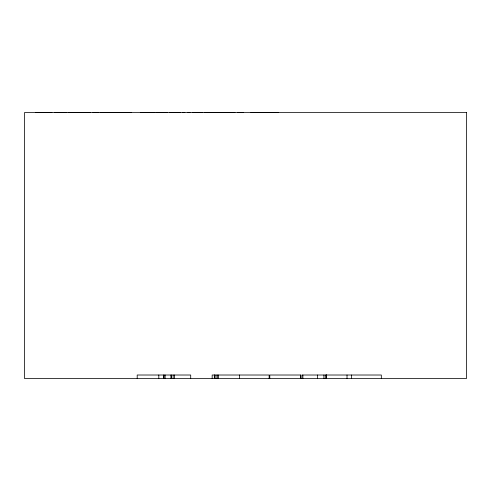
<?xml version="1.0" encoding="UTF-8"?>
<svg xmlns="http://www.w3.org/2000/svg" width="491" height="491" viewBox="0 0 491 491"><rect width="100%" height="100%" fill="white"/><g stroke="black" fill="none" stroke-linecap="round" stroke-linejoin="round"><path stroke-width="0.74" d="M35.825 112.433L51.929 112.433M54.544 112.433L66.132 112.433M68.102 112.433L78.253 112.433M79.168 112.433L90.356 112.433M92.94 112.433L98.9 112.433M100.526 112.433L111.31 112.433M112.875 112.433L124.291 112.433M125.493 112.433L131.189 112.433M140.303 112.433L154.26 112.433M155.985 112.433L167.167 112.433M169.536 112.433L180.32 112.433M182.781 112.433L184.843 112.433M187.93 112.433L190.023 112.433M192.3 112.433L202.783 112.433M204.274 112.433L215.856 112.433M216.623 112.433L222.319 112.433M223.546 112.433L234.962 112.433M237.466 112.433L243.426 112.433M250.938 112.433L262.262 112.433M263.71 112.433L278.465 112.433M381.323 378.567L381.323 375.014L301.885 375.014L301.885 378.567M351.636 375.014L351.636 378.567M347.02 375.014L347.02 378.567M326.558 375.014L326.558 378.567M326.46 375.014L326.46 378.567M326.362 375.014L326.362 378.567M325.306 375.014L325.306 378.567M323.9 375.014L323.9 378.567M317.53 375.014L317.53 378.567M302.873 375.014L302.873 378.567M300.633 378.567L300.633 375.014L269.792 375.014L269.792 378.567M300.529 375.014L300.529 378.567M269.136 378.567L269.136 375.014L212.167 375.014L212.167 378.567M239.448 375.014L239.448 378.567M218.391 375.014L218.391 378.567M217.335 375.014L217.335 378.567M216.015 375.014L216.015 378.567M214.727 375.014L214.727 378.567M214.328 375.014L214.328 378.567M190.704 378.567L190.704 375.014L137.198 375.014L137.198 378.567M174.385 375.014L174.385 378.567M173.151 375.014L173.151 378.567M171.451 375.014L171.451 378.567M170.899 375.014L170.899 378.567M165.129 375.014L165.129 378.567M164.074 375.014L164.074 378.567M163.472 375.014L163.472 378.567M158.808 375.014L158.808 378.567M466.45 112.525L24.55 112.525L24.55 378.567L466.45 378.567L466.45 112.525"/></g></svg>
